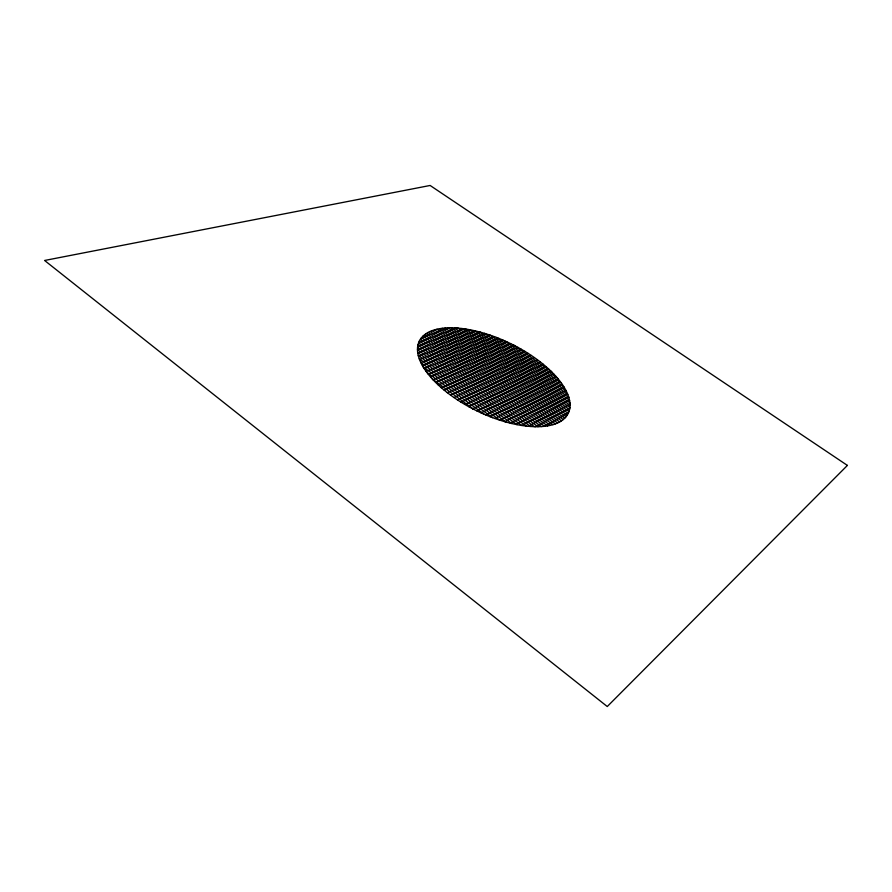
<?xml version="1.0" encoding="UTF-8"?>
<svg xmlns="http://www.w3.org/2000/svg" width="892" height="892" viewBox="0 0 892 892"><rect width="100%" height="100%" fill="white"/><g stroke="black" fill="none" stroke-linecap="round" stroke-linejoin="round"><path stroke-width="1.34" d="M543.852 426.376L568.416 412.985M535.434 426.699L569.843 408.135M528.287 426.298L570.021 403.998M515.844 424.414L568.628 396.795M510.202 423.142L567.401 393.528M504.85 421.704L565.918 390.406M494.804 418.471L562.384 384.541M490.065 416.687L560.388 381.754M485.504 414.825L558.258 379.044M481.089 412.885L556.006 376.424M476.819 410.866L553.642 373.871M472.682 408.792L551.167 371.373M468.69 406.652L548.602 368.942M464.821 404.444L545.937 366.567M461.075 402.192L543.183 364.248M457.451 399.884L540.34 361.974M453.961 397.531L537.408 359.755M450.583 395.123L534.397 357.58M447.327 392.67L531.286 355.451M444.205 390.172L528.086 353.366M441.205 387.63L524.797 351.325M438.34 385.043L521.419 349.329M435.597 382.4L517.929 347.389M432.999 379.724L514.35 345.483M430.546 376.993L510.648 343.632M428.249 374.227L506.834 341.826M426.12 371.395L502.887 340.075M424.157 368.519L498.806 338.38M422.395 365.575L494.569 336.741M419.519 359.498L485.538 333.675M418.482 356.343L480.677 332.259M417.768 353.076L475.514 330.954M417.724 346.118L463.94 328.78M418.794 342.283L457.117 328.055M421.336 337.945L448.854 327.832M513.446 345.026L551.78 371.986M504.013 340.566L557.634 378.297M496.554 337.488L561.481 383.237M484.445 333.34L566.275 391.109M479.249 331.88L567.769 394.431M474.455 330.709L568.84 397.464M465.802 329.059L569.932 402.861M461.855 328.512L570.055 405.269M458.131 328.133L569.921 407.521M454.608 327.91L569.564 409.629M451.263 327.821L568.985 411.591M448.096 327.855L568.204 413.42M445.086 328.022L567.234 415.137M442.231 328.312L566.074 416.72M439.522 328.713L564.736 418.203M436.957 329.237L563.22 419.563M434.538 329.873L561.525 420.812M432.252 330.62L559.652 421.938M430.111 331.478L557.6 422.964M428.115 332.448L555.382 423.878M426.276 333.541L552.973 424.67M424.57 334.756L550.386 425.339M423.031 336.094L547.599 425.885M421.648 337.566L544.622 426.298M420.433 339.172L541.433 426.577M419.407 340.934L538.021 426.71M418.582 342.84L534.375 426.677M417.958 344.925L530.484 426.476M417.579 347.2L526.313 426.097M417.679 352.418L517.003 424.648M418.248 355.429L511.763 423.522M419.262 358.785L506.054 422.05M423.187 366.947L492.585 417.657M426.699 372.198L484.245 414.289M432.386 379.067L473.685 409.305M847.4 465.412L607.262 706.531L44.6 260.475L430.122 185.469L847.4 465.412M569.542 400.263L521.831 425.495L417.478 349.686L469.984 329.772L569.542 400.263M564.235 387.418L499.721 420.143L420.834 362.576L490.154 335.169L564.235 387.418M441.027 387.474A82.755 37.631 25.8 0 0 567.87 414.055A82.755 37.631 25.8 0 0 472.381 330.252A82.755 37.631 25.8 0 0 441.027 387.474"/></g></svg>
